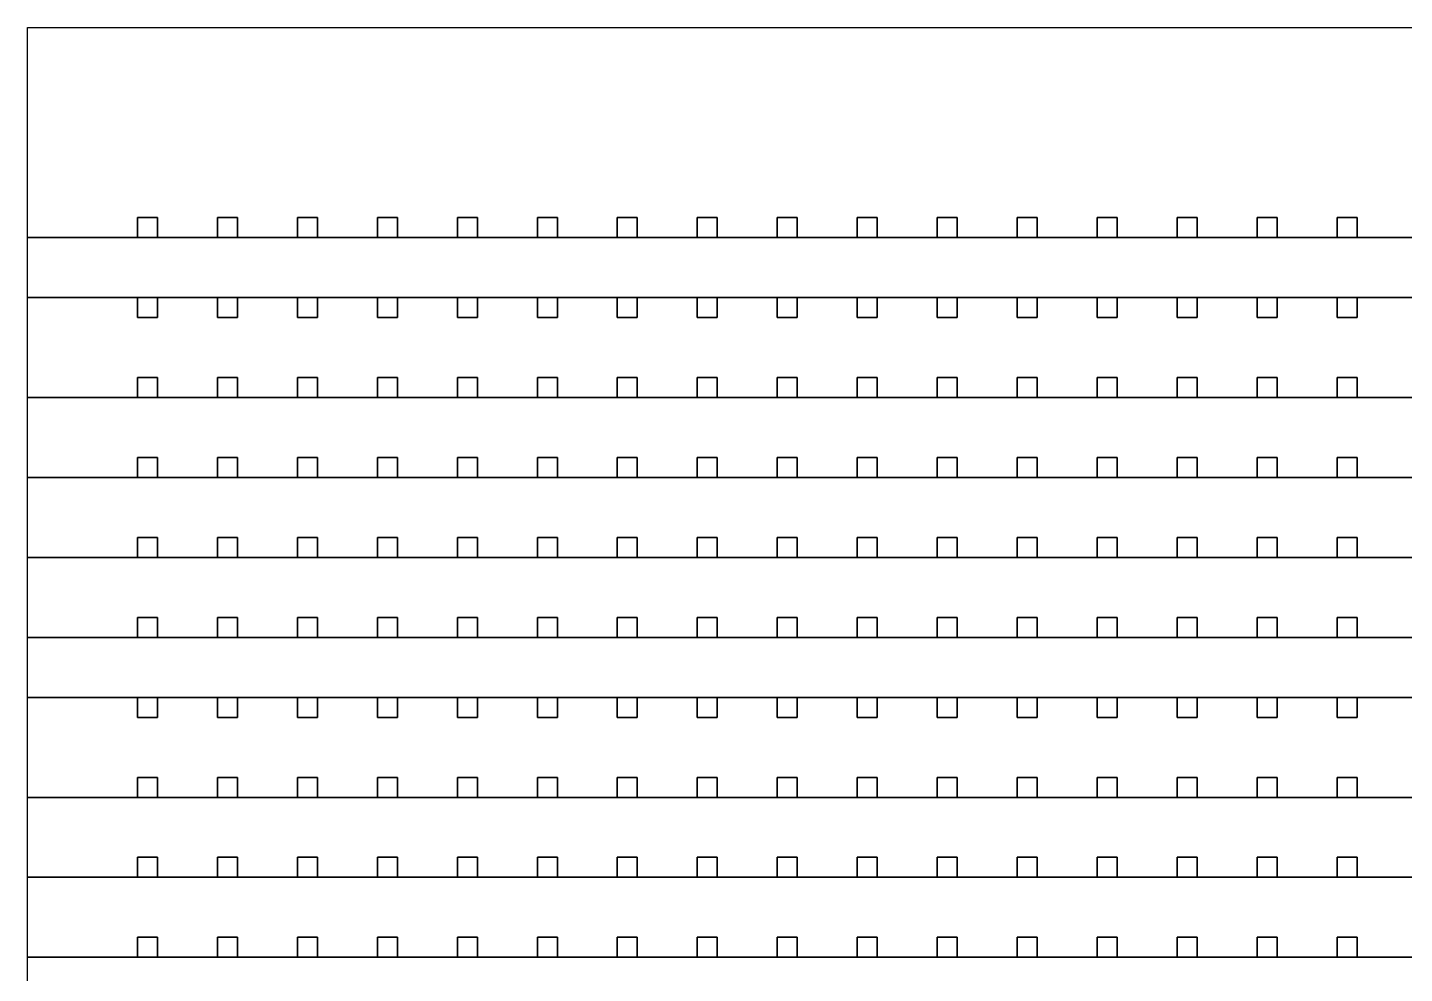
# Model space of a CAD drawing. Extents: x -3500 to 3500, y -3500 to 3500.
# Drawn here: x -3500 to -1778, y 2317 to 3500 of the extents above; entities that cross this region are included whole.
import ezdxf

# ---------------------------------------------------------------- set-up
doc = ezdxf.new("R2010")
doc.units = 0
for name, color, linetype in [('L5D0', 3, 'CONTINUOUS'), ('L5D100', 7, 'CONTINUOUS'), ('L5D101', 6, 'CONTINUOUS')]:
    doc.layers.add(name, color=color, linetype=linetype)

# ---------------------------------------------------------------- blocks, each defined once
blk = doc.blocks.new('ground_main_5')
at = {"layer": 'L5D0'}
blk.add_lwpolyline([(-3500, 2062.28), (-3500, 3500), (3500, 3500)], dxfattribs=at)
blk = doc.blocks.new('TOP_main_5_Cheese_diff')
at = {"layer": 'L5D101'}
for points in [[(-3362.5, 3237.5), (-3362.5, 3262.5), (-3337.5, 3262.5), (-3337.5, 3237.5)], [(-3262.5, 3237.5), (-3262.5, 3262.5), (-3237.5, 3262.5), (-3237.5, 3237.5)], [(-3162.5, 3237.5), (-3162.5, 3262.5), (-3137.5, 3262.5), (-3137.5, 3237.5)], [(-3062.5, 3237.5), (-3062.5, 3262.5), (-3037.5, 3262.5), (-3037.5, 3237.5)], [(-2962.5, 3237.5), (-2962.5, 3262.5), (-2937.5, 3262.5), (-2937.5, 3237.5)], [(-2862.5, 3237.5), (-2862.5, 3262.5), (-2837.5, 3262.5), (-2837.5, 3237.5)], [(-2762.5, 3237.5), (-2762.5, 3262.5), (-2737.5, 3262.5), (-2737.5, 3237.5)], [(-2662.5, 3237.5), (-2662.5, 3262.5), (-2637.5, 3262.5), (-2637.5, 3237.5)], [(-2562.5, 3237.5), (-2562.5, 3262.5), (-2537.5, 3262.5), (-2537.5, 3237.5)], [(-2462.5, 3237.5), (-2462.5, 3262.5), (-2437.5, 3262.5), (-2437.5, 3237.5)], [(-2362.5, 3237.5), (-2362.5, 3262.5), (-2337.5, 3262.5), (-2337.5, 3237.5)], [(-2262.5, 3237.5), (-2262.5, 3262.5), (-2237.5, 3262.5), (-2237.5, 3237.5)], [(-2162.5, 3237.5), (-2162.5, 3262.5), (-2137.5, 3262.5), (-2137.5, 3237.5)], [(-2062.5, 3237.5), (-2062.5, 3262.5), (-2037.5, 3262.5), (-2037.5, 3237.5)], [(-1962.5, 3237.5), (-1962.5, 3262.5), (-1937.5, 3262.5), (-1937.5, 3237.5)], [(-1862.5, 3237.5), (-1862.5, 3262.5), (-1837.5, 3262.5), (-1837.5, 3237.5)], [(-3362.5, 3137.5), (-3362.5, 3162.5), (-3337.5, 3162.5), (-3337.5, 3137.5)], [(-3262.5, 3137.5), (-3262.5, 3162.5), (-3237.5, 3162.5), (-3237.5, 3137.5)], [(-3162.5, 3137.5), (-3162.5, 3162.5), (-3137.5, 3162.5), (-3137.5, 3137.5)], [(-3062.5, 3137.5), (-3062.5, 3162.5), (-3037.5, 3162.5), (-3037.5, 3137.5)], [(-2962.5, 3137.5), (-2962.5, 3162.5), (-2937.5, 3162.5), (-2937.5, 3137.5)], [(-2862.5, 3137.5), (-2862.5, 3162.5), (-2837.5, 3162.5), (-2837.5, 3137.5)], [(-2762.5, 3137.5), (-2762.5, 3162.5), (-2737.5, 3162.5), (-2737.5, 3137.5)], [(-2662.5, 3137.5), (-2662.5, 3162.5), (-2637.5, 3162.5), (-2637.5, 3137.5)], [(-2562.5, 3137.5), (-2562.5, 3162.5), (-2537.5, 3162.5), (-2537.5, 3137.5)], [(-2462.5, 3137.5), (-2462.5, 3162.5), (-2437.5, 3162.5), (-2437.5, 3137.5)], [(-2362.5, 3137.5), (-2362.5, 3162.5), (-2337.5, 3162.5), (-2337.5, 3137.5)], [(-2262.5, 3137.5), (-2262.5, 3162.5), (-2237.5, 3162.5), (-2237.5, 3137.5)], [(-2162.5, 3137.5), (-2162.5, 3162.5), (-2137.5, 3162.5), (-2137.5, 3137.5)], [(-2062.5, 3137.5), (-2062.5, 3162.5), (-2037.5, 3162.5), (-2037.5, 3137.5)], [(-1962.5, 3137.5), (-1962.5, 3162.5), (-1937.5, 3162.5), (-1937.5, 3137.5)], [(-1862.5, 3137.5), (-1862.5, 3162.5), (-1837.5, 3162.5), (-1837.5, 3137.5)], [(-3362.5, 3037.5), (-3362.5, 3062.5), (-3337.5, 3062.5), (-3337.5, 3037.5)], [(-3262.5, 3037.5), (-3262.5, 3062.5), (-3237.5, 3062.5), (-3237.5, 3037.5)], [(-3162.5, 3037.5), (-3162.5, 3062.5), (-3137.5, 3062.5), (-3137.5, 3037.5)], [(-3062.5, 3037.5), (-3062.5, 3062.5), (-3037.5, 3062.5), (-3037.5, 3037.5)], [(-2962.5, 3037.5), (-2962.5, 3062.5), (-2937.5, 3062.5), (-2937.5, 3037.5)], [(-2862.5, 3037.5), (-2862.5, 3062.5), (-2837.5, 3062.5), (-2837.5, 3037.5)], [(-2762.5, 3037.5), (-2762.5, 3062.5), (-2737.5, 3062.5), (-2737.5, 3037.5)], [(-2662.5, 3037.5), (-2662.5, 3062.5), (-2637.5, 3062.5), (-2637.5, 3037.5)], [(-2562.5, 3037.5), (-2562.5, 3062.5), (-2537.5, 3062.5), (-2537.5, 3037.5)], [(-2462.5, 3037.5), (-2462.5, 3062.5), (-2437.5, 3062.5), (-2437.5, 3037.5)], [(-2362.5, 3037.5), (-2362.5, 3062.5), (-2337.5, 3062.5), (-2337.5, 3037.5)], [(-2262.5, 3037.5), (-2262.5, 3062.5), (-2237.5, 3062.5), (-2237.5, 3037.5)], [(-2162.5, 3037.5), (-2162.5, 3062.5), (-2137.5, 3062.5), (-2137.5, 3037.5)], [(-2062.5, 3037.5), (-2062.5, 3062.5), (-2037.5, 3062.5), (-2037.5, 3037.5)], [(-1962.5, 3037.5), (-1962.5, 3062.5), (-1937.5, 3062.5), (-1937.5, 3037.5)], [(-1862.5, 3037.5), (-1862.5, 3062.5), (-1837.5, 3062.5), (-1837.5, 3037.5)], [(-3362.5, 2937.5), (-3362.5, 2962.5), (-3337.5, 2962.5), (-3337.5, 2937.5)], [(-3262.5, 2937.5), (-3262.5, 2962.5), (-3237.5, 2962.5), (-3237.5, 2937.5)], [(-3162.5, 2937.5), (-3162.5, 2962.5), (-3137.5, 2962.5), (-3137.5, 2937.5)], [(-3062.5, 2937.5), (-3062.5, 2962.5), (-3037.5, 2962.5), (-3037.5, 2937.5)], [(-2962.5, 2937.5), (-2962.5, 2962.5), (-2937.5, 2962.5), (-2937.5, 2937.5)], [(-2862.5, 2937.5), (-2862.5, 2962.5), (-2837.5, 2962.5), (-2837.5, 2937.5)], [(-2762.5, 2937.5), (-2762.5, 2962.5), (-2737.5, 2962.5), (-2737.5, 2937.5)], [(-2662.5, 2937.5), (-2662.5, 2962.5), (-2637.5, 2962.5), (-2637.5, 2937.5)], [(-2562.5, 2937.5), (-2562.5, 2962.5), (-2537.5, 2962.5), (-2537.5, 2937.5)], [(-2462.5, 2937.5), (-2462.5, 2962.5), (-2437.5, 2962.5), (-2437.5, 2937.5)], [(-2362.5, 2937.5), (-2362.5, 2962.5), (-2337.5, 2962.5), (-2337.5, 2937.5)], [(-2262.5, 2937.5), (-2262.5, 2962.5), (-2237.5, 2962.5), (-2237.5, 2937.5)], [(-2162.5, 2937.5), (-2162.5, 2962.5), (-2137.5, 2962.5), (-2137.5, 2937.5)], [(-2062.5, 2937.5), (-2062.5, 2962.5), (-2037.5, 2962.5), (-2037.5, 2937.5)], [(-1962.5, 2937.5), (-1962.5, 2962.5), (-1937.5, 2962.5), (-1937.5, 2937.5)], [(-1862.5, 2937.5), (-1862.5, 2962.5), (-1837.5, 2962.5), (-1837.5, 2937.5)], [(-3362.5, 2837.5), (-3362.5, 2862.5), (-3337.5, 2862.5), (-3337.5, 2837.5)], [(-3262.5, 2837.5), (-3262.5, 2862.5), (-3237.5, 2862.5), (-3237.5, 2837.5)], [(-3162.5, 2837.5), (-3162.5, 2862.5), (-3137.5, 2862.5), (-3137.5, 2837.5)], [(-3062.5, 2837.5), (-3062.5, 2862.5), (-3037.5, 2862.5), (-3037.5, 2837.5)], [(-2962.5, 2837.5), (-2962.5, 2862.5), (-2937.5, 2862.5), (-2937.5, 2837.5)], [(-2862.5, 2837.5), (-2862.5, 2862.5), (-2837.5, 2862.5), (-2837.5, 2837.5)], [(-2762.5, 2837.5), (-2762.5, 2862.5), (-2737.5, 2862.5), (-2737.5, 2837.5)], [(-2662.5, 2837.5), (-2662.5, 2862.5), (-2637.5, 2862.5), (-2637.5, 2837.5)], [(-2562.5, 2837.5), (-2562.5, 2862.5), (-2537.5, 2862.5), (-2537.5, 2837.5)], [(-2462.5, 2837.5), (-2462.5, 2862.5), (-2437.5, 2862.5), (-2437.5, 2837.5)], [(-2362.5, 2837.5), (-2362.5, 2862.5), (-2337.5, 2862.5), (-2337.5, 2837.5)], [(-2262.5, 2837.5), (-2262.5, 2862.5), (-2237.5, 2862.5), (-2237.5, 2837.5)], [(-2162.5, 2837.5), (-2162.5, 2862.5), (-2137.5, 2862.5), (-2137.5, 2837.5)], [(-2062.5, 2837.5), (-2062.5, 2862.5), (-2037.5, 2862.5), (-2037.5, 2837.5)], [(-1962.5, 2837.5), (-1962.5, 2862.5), (-1937.5, 2862.5), (-1937.5, 2837.5)], [(-1862.5, 2837.5), (-1862.5, 2862.5), (-1837.5, 2862.5), (-1837.5, 2837.5)], [(-3362.5, 2737.5), (-3362.5, 2762.5), (-3337.5, 2762.5), (-3337.5, 2737.5)], [(-3262.5, 2737.5), (-3262.5, 2762.5), (-3237.5, 2762.5), (-3237.5, 2737.5)], [(-3162.5, 2737.5), (-3162.5, 2762.5), (-3137.5, 2762.5), (-3137.5, 2737.5)], [(-3062.5, 2737.5), (-3062.5, 2762.5), (-3037.5, 2762.5), (-3037.5, 2737.5)], [(-2962.5, 2737.5), (-2962.5, 2762.5), (-2937.5, 2762.5), (-2937.5, 2737.5)], [(-2862.5, 2737.5), (-2862.5, 2762.5), (-2837.5, 2762.5), (-2837.5, 2737.5)], [(-2762.5, 2737.5), (-2762.5, 2762.5), (-2737.5, 2762.5), (-2737.5, 2737.5)], [(-2662.5, 2737.5), (-2662.5, 2762.5), (-2637.5, 2762.5), (-2637.5, 2737.5)], [(-2562.5, 2737.5), (-2562.5, 2762.5), (-2537.5, 2762.5), (-2537.5, 2737.5)], [(-2462.5, 2737.5), (-2462.5, 2762.5), (-2437.5, 2762.5), (-2437.5, 2737.5)], [(-2362.5, 2737.5), (-2362.5, 2762.5), (-2337.5, 2762.5), (-2337.5, 2737.5)], [(-2262.5, 2737.5), (-2262.5, 2762.5), (-2237.5, 2762.5), (-2237.5, 2737.5)], [(-2162.5, 2737.5), (-2162.5, 2762.5), (-2137.5, 2762.5), (-2137.5, 2737.5)], [(-2062.5, 2737.5), (-2062.5, 2762.5), (-2037.5, 2762.5), (-2037.5, 2737.5)], [(-1962.5, 2737.5), (-1962.5, 2762.5), (-1937.5, 2762.5), (-1937.5, 2737.5)], [(-1862.5, 2737.5), (-1862.5, 2762.5), (-1837.5, 2762.5), (-1837.5, 2737.5)], [(-3362.5, 2637.5), (-3362.5, 2662.5), (-3337.5, 2662.5), (-3337.5, 2637.5)], [(-3262.5, 2637.5), (-3262.5, 2662.5), (-3237.5, 2662.5), (-3237.5, 2637.5)], [(-3162.5, 2637.5), (-3162.5, 2662.5), (-3137.5, 2662.5), (-3137.5, 2637.5)], [(-3062.5, 2637.5), (-3062.5, 2662.5), (-3037.5, 2662.5), (-3037.5, 2637.5)], [(-2962.5, 2637.5), (-2962.5, 2662.5), (-2937.5, 2662.5), (-2937.5, 2637.5)], [(-2862.5, 2637.5), (-2862.5, 2662.5), (-2837.5, 2662.5), (-2837.5, 2637.5)], [(-2762.5, 2637.5), (-2762.5, 2662.5), (-2737.5, 2662.5), (-2737.5, 2637.5)], [(-2662.5, 2637.5), (-2662.5, 2662.5), (-2637.5, 2662.5), (-2637.5, 2637.5)], [(-2562.5, 2637.5), (-2562.5, 2662.5), (-2537.5, 2662.5), (-2537.5, 2637.5)], [(-2462.5, 2637.5), (-2462.5, 2662.5), (-2437.5, 2662.5), (-2437.5, 2637.5)], [(-2362.5, 2637.5), (-2362.5, 2662.5), (-2337.5, 2662.5), (-2337.5, 2637.5)], [(-2262.5, 2637.5), (-2262.5, 2662.5), (-2237.5, 2662.5), (-2237.5, 2637.5)], [(-2162.5, 2637.5), (-2162.5, 2662.5), (-2137.5, 2662.5), (-2137.5, 2637.5)], [(-2062.5, 2637.5), (-2062.5, 2662.5), (-2037.5, 2662.5), (-2037.5, 2637.5)], [(-1962.5, 2637.5), (-1962.5, 2662.5), (-1937.5, 2662.5), (-1937.5, 2637.5)], [(-1862.5, 2637.5), (-1862.5, 2662.5), (-1837.5, 2662.5), (-1837.5, 2637.5)], [(-3362.5, 2537.5), (-3362.5, 2562.5), (-3337.5, 2562.5), (-3337.5, 2537.5)], [(-3262.5, 2537.5), (-3262.5, 2562.5), (-3237.5, 2562.5), (-3237.5, 2537.5)], [(-3162.5, 2537.5), (-3162.5, 2562.5), (-3137.5, 2562.5), (-3137.5, 2537.5)], [(-3062.5, 2537.5), (-3062.5, 2562.5), (-3037.5, 2562.5), (-3037.5, 2537.5)], [(-2962.5, 2537.5), (-2962.5, 2562.5), (-2937.5, 2562.5), (-2937.5, 2537.5)], [(-2862.5, 2537.5), (-2862.5, 2562.5), (-2837.5, 2562.5), (-2837.5, 2537.5)], [(-2762.5, 2537.5), (-2762.5, 2562.5), (-2737.5, 2562.5), (-2737.5, 2537.5)], [(-2662.5, 2537.5), (-2662.5, 2562.5), (-2637.5, 2562.5), (-2637.5, 2537.5)], [(-2562.5, 2537.5), (-2562.5, 2562.5), (-2537.5, 2562.5), (-2537.5, 2537.5)], [(-2462.5, 2537.5), (-2462.5, 2562.5), (-2437.5, 2562.5), (-2437.5, 2537.5)], [(-2362.5, 2537.5), (-2362.5, 2562.5), (-2337.5, 2562.5), (-2337.5, 2537.5)], [(-2262.5, 2537.5), (-2262.5, 2562.5), (-2237.5, 2562.5), (-2237.5, 2537.5)], [(-2162.5, 2537.5), (-2162.5, 2562.5), (-2137.5, 2562.5), (-2137.5, 2537.5)], [(-2062.5, 2537.5), (-2062.5, 2562.5), (-2037.5, 2562.5), (-2037.5, 2537.5)], [(-1962.5, 2537.5), (-1962.5, 2562.5), (-1937.5, 2562.5), (-1937.5, 2537.5)], [(-1862.5, 2537.5), (-1862.5, 2562.5), (-1837.5, 2562.5), (-1837.5, 2537.5)], [(-3362.5, 2437.5), (-3362.5, 2462.5), (-3337.5, 2462.5), (-3337.5, 2437.5)], [(-3262.5, 2437.5), (-3262.5, 2462.5), (-3237.5, 2462.5), (-3237.5, 2437.5)], [(-3162.5, 2437.5), (-3162.5, 2462.5), (-3137.5, 2462.5), (-3137.5, 2437.5)], [(-3062.5, 2437.5), (-3062.5, 2462.5), (-3037.5, 2462.5), (-3037.5, 2437.5)], [(-2962.5, 2437.5), (-2962.5, 2462.5), (-2937.5, 2462.5), (-2937.5, 2437.5)], [(-2862.5, 2437.5), (-2862.5, 2462.5), (-2837.5, 2462.5), (-2837.5, 2437.5)], [(-2762.5, 2437.5), (-2762.5, 2462.5), (-2737.5, 2462.5), (-2737.5, 2437.5)], [(-2662.5, 2437.5), (-2662.5, 2462.5), (-2637.5, 2462.5), (-2637.5, 2437.5)], [(-2562.5, 2437.5), (-2562.5, 2462.5), (-2537.5, 2462.5), (-2537.5, 2437.5)], [(-2462.5, 2437.5), (-2462.5, 2462.5), (-2437.5, 2462.5), (-2437.5, 2437.5)], [(-2362.5, 2437.5), (-2362.5, 2462.5), (-2337.5, 2462.5), (-2337.5, 2437.5)], [(-2262.5, 2437.5), (-2262.5, 2462.5), (-2237.5, 2462.5), (-2237.5, 2437.5)], [(-2162.5, 2437.5), (-2162.5, 2462.5), (-2137.5, 2462.5), (-2137.5, 2437.5)], [(-2062.5, 2437.5), (-2062.5, 2462.5), (-2037.5, 2462.5), (-2037.5, 2437.5)], [(-1962.5, 2437.5), (-1962.5, 2462.5), (-1937.5, 2462.5), (-1937.5, 2437.5)], [(-1862.5, 2437.5), (-1862.5, 2462.5), (-1837.5, 2462.5), (-1837.5, 2437.5)], [(-3362.5, 2337.5), (-3362.5, 2362.5), (-3337.5, 2362.5), (-3337.5, 2337.5)], [(-3262.5, 2337.5), (-3262.5, 2362.5), (-3237.5, 2362.5), (-3237.5, 2337.5)], [(-3162.5, 2337.5), (-3162.5, 2362.5), (-3137.5, 2362.5), (-3137.5, 2337.5)], [(-3062.5, 2337.5), (-3062.5, 2362.5), (-3037.5, 2362.5), (-3037.5, 2337.5)], [(-2962.5, 2337.5), (-2962.5, 2362.5), (-2937.5, 2362.5), (-2937.5, 2337.5)], [(-2862.5, 2337.5), (-2862.5, 2362.5), (-2837.5, 2362.5), (-2837.5, 2337.5)], [(-2762.5, 2337.5), (-2762.5, 2362.5), (-2737.5, 2362.5), (-2737.5, 2337.5)], [(-2662.5, 2337.5), (-2662.5, 2362.5), (-2637.5, 2362.5), (-2637.5, 2337.5)], [(-2562.5, 2337.5), (-2562.5, 2362.5), (-2537.5, 2362.5), (-2537.5, 2337.5)], [(-2462.5, 2337.5), (-2462.5, 2362.5), (-2437.5, 2362.5), (-2437.5, 2337.5)], [(-2362.5, 2337.5), (-2362.5, 2362.5), (-2337.5, 2362.5), (-2337.5, 2337.5)], [(-2262.5, 2337.5), (-2262.5, 2362.5), (-2237.5, 2362.5), (-2237.5, 2337.5)], [(-2162.5, 2337.5), (-2162.5, 2362.5), (-2137.5, 2362.5), (-2137.5, 2337.5)], [(-2062.5, 2337.5), (-2062.5, 2362.5), (-2037.5, 2362.5), (-2037.5, 2337.5)], [(-1962.5, 2337.5), (-1962.5, 2362.5), (-1937.5, 2362.5), (-1937.5, 2337.5)], [(-1862.5, 2337.5), (-1862.5, 2362.5), (-1837.5, 2362.5), (-1837.5, 2337.5)]]:
    blk.add_lwpolyline(points, close=True, dxfattribs=at)
blk = doc.blocks.new('TOP_main_5_Cheese_100')
at = {"layer": 'L5D100'}
for points in [[(-1762.5, 3237.5), (-1837.5, 3237.5), (-1837.5, 3262.5), (-1862.5, 3262.5), (-1862.5, 3237.5), (-1937.5, 3237.5), (-1937.5, 3262.5), (-1962.5, 3262.5), (-1962.5, 3237.5), (-2037.5, 3237.5), (-2037.5, 3262.5), (-2062.5, 3262.5), (-2062.5, 3237.5), (-2137.5, 3237.5), (-2137.5, 3262.5), (-2162.5, 3262.5), (-2162.5, 3237.5), (-2237.5, 3237.5), (-2237.5, 3262.5), (-2262.5, 3262.5), (-2262.5, 3237.5), (-2337.5, 3237.5), (-2337.5, 3262.5), (-2362.5, 3262.5), (-2362.5, 3237.5), (-2437.5, 3237.5), (-2437.5, 3262.5), (-2462.5, 3262.5), (-2462.5, 3237.5), (-2537.5, 3237.5), (-2537.5, 3262.5), (-2562.5, 3262.5), (-2562.5, 3237.5), (-2637.5, 3237.5), (-2637.5, 3262.5), (-2662.5, 3262.5), (-2662.5, 3237.5), (-2737.5, 3237.5), (-2737.5, 3262.5), (-2762.5, 3262.5), (-2762.5, 3237.5), (-2837.5, 3237.5), (-2837.5, 3262.5), (-2862.5, 3262.5), (-2862.5, 3237.5), (-2937.5, 3237.5), (-2937.5, 3262.5), (-2962.5, 3262.5), (-2962.5, 3237.5), (-3037.5, 3237.5), (-3037.5, 3262.5), (-3062.5, 3262.5), (-3062.5, 3237.5), (-3137.5, 3237.5), (-3137.5, 3262.5), (-3162.5, 3262.5), (-3162.5, 3237.5), (-3237.5, 3237.5), (-3237.5, 3262.5), (-3262.5, 3262.5), (-3262.5, 3237.5), (-3337.5, 3237.5), (-3337.5, 3262.5), (-3362.5, 3262.5), (-3362.5, 3237.5), (-3500, 3237.5), (-3500, 3500), (3500, 3500)], [(3500, 3162.5), (-3500, 3162.5), (-3500, 3237.5), (-3362.5, 3237.5), (-3337.5, 3237.5), (-3262.5, 3237.5), (-3237.5, 3237.5), (-3162.5, 3237.5), (-3137.5, 3237.5), (-3062.5, 3237.5), (-3037.5, 3237.5), (-2962.5, 3237.5), (-2937.5, 3237.5), (-2862.5, 3237.5), (-2837.5, 3237.5), (-2762.5, 3237.5), (-2737.5, 3237.5), (-2662.5, 3237.5), (-2637.5, 3237.5), (-2562.5, 3237.5), (-2537.5, 3237.5), (-2462.5, 3237.5), (-2437.5, 3237.5), (-2362.5, 3237.5), (-2337.5, 3237.5), (-2262.5, 3237.5), (-2237.5, 3237.5), (-2162.5, 3237.5), (-2137.5, 3237.5), (-2062.5, 3237.5), (-2037.5, 3237.5), (-1962.5, 3237.5), (-1937.5, 3237.5), (-1862.5, 3237.5), (-1837.5, 3237.5), (-1762.5, 3237.5)], [(-1762.5, 3037.5), (-1837.5, 3037.5), (-1837.5, 3062.5), (-1862.5, 3062.5), (-1862.5, 3037.5), (-1937.5, 3037.5), (-1937.5, 3062.5), (-1962.5, 3062.5), (-1962.5, 3037.5), (-2037.5, 3037.5), (-2037.5, 3062.5), (-2062.5, 3062.5), (-2062.5, 3037.5), (-2137.5, 3037.5), (-2137.5, 3062.5), (-2162.5, 3062.5), (-2162.5, 3037.5), (-2237.5, 3037.5), (-2237.5, 3062.5), (-2262.5, 3062.5), (-2262.5, 3037.5), (-2337.5, 3037.5), (-2337.5, 3062.5), (-2362.5, 3062.5), (-2362.5, 3037.5), (-2437.5, 3037.5), (-2437.5, 3062.5), (-2462.5, 3062.5), (-2462.5, 3037.5), (-2537.5, 3037.5), (-2537.5, 3062.5), (-2562.5, 3062.5), (-2562.5, 3037.5), (-2637.5, 3037.5), (-2637.5, 3062.5), (-2662.5, 3062.5), (-2662.5, 3037.5), (-2737.5, 3037.5), (-2737.5, 3062.5), (-2762.5, 3062.5), (-2762.5, 3037.5), (-2837.5, 3037.5), (-2837.5, 3062.5), (-2862.5, 3062.5), (-2862.5, 3037.5), (-2937.5, 3037.5), (-2937.5, 3062.5), (-2962.5, 3062.5), (-2962.5, 3037.5), (-3037.5, 3037.5), (-3037.5, 3062.5), (-3062.5, 3062.5), (-3062.5, 3037.5), (-3137.5, 3037.5), (-3137.5, 3062.5), (-3162.5, 3062.5), (-3162.5, 3037.5), (-3237.5, 3037.5), (-3237.5, 3062.5), (-3262.5, 3062.5), (-3262.5, 3037.5), (-3337.5, 3037.5), (-3337.5, 3062.5), (-3362.5, 3062.5), (-3362.5, 3037.5), (-3500, 3037.5), (-3500, 3162.5), (-3362.5, 3162.5), (-3362.5, 3137.5), (-3337.5, 3137.5), (-3337.5, 3162.5), (-3262.5, 3162.5), (-3262.5, 3137.5), (-3237.5, 3137.5), (-3237.5, 3162.5), (-3162.5, 3162.5), (-3162.5, 3137.5), (-3137.5, 3137.5), (-3137.5, 3162.5), (-3062.5, 3162.5), (-3062.5, 3137.5), (-3037.5, 3137.5), (-3037.5, 3162.5), (-2962.5, 3162.5), (-2962.5, 3137.5), (-2937.5, 3137.5), (-2937.5, 3162.5), (-2862.5, 3162.5), (-2862.5, 3137.5), (-2837.5, 3137.5), (-2837.5, 3162.5), (-2762.5, 3162.5), (-2762.5, 3137.5), (-2737.5, 3137.5), (-2737.5, 3162.5), (-2662.5, 3162.5), (-2662.5, 3137.5), (-2637.5, 3137.5), (-2637.5, 3162.5), (-2562.5, 3162.5), (-2562.5, 3137.5), (-2537.5, 3137.5), (-2537.5, 3162.5), (-2462.5, 3162.5), (-2462.5, 3137.5), (-2437.5, 3137.5), (-2437.5, 3162.5), (-2362.5, 3162.5), (-2362.5, 3137.5), (-2337.5, 3137.5), (-2337.5, 3162.5), (-2262.5, 3162.5), (-2262.5, 3137.5), (-2237.5, 3137.5), (-2237.5, 3162.5), (-2162.5, 3162.5), (-2162.5, 3137.5), (-2137.5, 3137.5), (-2137.5, 3162.5), (-2062.5, 3162.5), (-2062.5, 3137.5), (-2037.5, 3137.5), (-2037.5, 3162.5), (-1962.5, 3162.5), (-1962.5, 3137.5), (-1937.5, 3137.5), (-1937.5, 3162.5), (-1862.5, 3162.5), (-1862.5, 3137.5), (-1837.5, 3137.5), (-1837.5, 3162.5), (-1762.5, 3162.5)], [(-1762.5, 2937.5), (-1837.5, 2937.5), (-1837.5, 2962.5), (-1862.5, 2962.5), (-1862.5, 2937.5), (-1937.5, 2937.5), (-1937.5, 2962.5), (-1962.5, 2962.5), (-1962.5, 2937.5), (-2037.5, 2937.5), (-2037.5, 2962.5), (-2062.5, 2962.5), (-2062.5, 2937.5), (-2137.5, 2937.5), (-2137.5, 2962.5), (-2162.5, 2962.5), (-2162.5, 2937.5), (-2237.5, 2937.5), (-2237.5, 2962.5), (-2262.5, 2962.5), (-2262.5, 2937.5), (-2337.5, 2937.5), (-2337.5, 2962.5), (-2362.5, 2962.5), (-2362.5, 2937.5), (-2437.5, 2937.5), (-2437.5, 2962.5), (-2462.5, 2962.5), (-2462.5, 2937.5), (-2537.5, 2937.5), (-2537.5, 2962.5), (-2562.5, 2962.5), (-2562.5, 2937.5), (-2637.5, 2937.5), (-2637.5, 2962.5), (-2662.5, 2962.5), (-2662.5, 2937.5), (-2737.5, 2937.5), (-2737.5, 2962.5), (-2762.5, 2962.5), (-2762.5, 2937.5), (-2837.5, 2937.5), (-2837.5, 2962.5), (-2862.5, 2962.5), (-2862.5, 2937.5), (-2937.5, 2937.5), (-2937.5, 2962.5), (-2962.5, 2962.5), (-2962.5, 2937.5), (-3037.5, 2937.5), (-3037.5, 2962.5), (-3062.5, 2962.5), (-3062.5, 2937.5), (-3137.5, 2937.5), (-3137.5, 2962.5), (-3162.5, 2962.5), (-3162.5, 2937.5), (-3237.5, 2937.5), (-3237.5, 2962.5), (-3262.5, 2962.5), (-3262.5, 2937.5), (-3337.5, 2937.5), (-3337.5, 2962.5), (-3362.5, 2962.5), (-3362.5, 2937.5), (-3500, 2937.5), (-3500, 3037.5), (3500, 3037.5)], [(-1762.5, 2837.5), (-1837.5, 2837.5), (-1837.5, 2862.5), (-1862.5, 2862.5), (-1862.5, 2837.5), (-1937.5, 2837.5), (-1937.5, 2862.5), (-1962.5, 2862.5), (-1962.5, 2837.5), (-2037.5, 2837.5), (-2037.5, 2862.5), (-2062.5, 2862.5), (-2062.5, 2837.5), (-2137.5, 2837.5), (-2137.5, 2862.5), (-2162.5, 2862.5), (-2162.5, 2837.5), (-2237.5, 2837.5), (-2237.5, 2862.5), (-2262.5, 2862.5), (-2262.5, 2837.5), (-2337.5, 2837.5), (-2337.5, 2862.5), (-2362.5, 2862.5), (-2362.5, 2837.5), (-2437.5, 2837.5), (-2437.5, 2862.5), (-2462.5, 2862.5), (-2462.5, 2837.5), (-2537.5, 2837.5), (-2537.5, 2862.5), (-2562.5, 2862.5), (-2562.5, 2837.5), (-2637.5, 2837.5), (-2637.5, 2862.5), (-2662.5, 2862.5), (-2662.5, 2837.5), (-2737.5, 2837.5), (-2737.5, 2862.5), (-2762.5, 2862.5), (-2762.5, 2837.5), (-2837.5, 2837.5), (-2837.5, 2862.5), (-2862.5, 2862.5), (-2862.5, 2837.5), (-2937.5, 2837.5), (-2937.5, 2862.5), (-2962.5, 2862.5), (-2962.5, 2837.5), (-3037.5, 2837.5), (-3037.5, 2862.5), (-3062.5, 2862.5), (-3062.5, 2837.5), (-3137.5, 2837.5), (-3137.5, 2862.5), (-3162.5, 2862.5), (-3162.5, 2837.5), (-3237.5, 2837.5), (-3237.5, 2862.5), (-3262.5, 2862.5), (-3262.5, 2837.5), (-3337.5, 2837.5), (-3337.5, 2862.5), (-3362.5, 2862.5), (-3362.5, 2837.5), (-3500, 2837.5), (-3500, 2937.5), (3500, 2937.5)], [(-1762.5, 2737.5), (-1837.5, 2737.5), (-1837.5, 2762.5), (-1862.5, 2762.5), (-1862.5, 2737.5), (-1937.5, 2737.5), (-1937.5, 2762.5), (-1962.5, 2762.5), (-1962.5, 2737.5), (-2037.5, 2737.5), (-2037.5, 2762.5), (-2062.5, 2762.5), (-2062.5, 2737.5), (-2137.5, 2737.5), (-2137.5, 2762.5), (-2162.5, 2762.5), (-2162.5, 2737.5), (-2237.5, 2737.5), (-2237.5, 2762.5), (-2262.5, 2762.5), (-2262.5, 2737.5), (-2337.5, 2737.5), (-2337.5, 2762.5), (-2362.5, 2762.5), (-2362.5, 2737.5), (-2437.5, 2737.5), (-2437.5, 2762.5), (-2462.5, 2762.5), (-2462.5, 2737.5), (-2537.5, 2737.5), (-2537.5, 2762.5), (-2562.5, 2762.5), (-2562.5, 2737.5), (-2637.5, 2737.5), (-2637.5, 2762.5), (-2662.5, 2762.5), (-2662.5, 2737.5), (-2737.5, 2737.5), (-2737.5, 2762.5), (-2762.5, 2762.5), (-2762.5, 2737.5), (-2837.5, 2737.5), (-2837.5, 2762.5), (-2862.5, 2762.5), (-2862.5, 2737.5), (-2937.5, 2737.5), (-2937.5, 2762.5), (-2962.5, 2762.5), (-2962.5, 2737.5), (-3037.5, 2737.5), (-3037.5, 2762.5), (-3062.5, 2762.5), (-3062.5, 2737.5), (-3137.5, 2737.5), (-3137.5, 2762.5), (-3162.5, 2762.5), (-3162.5, 2737.5), (-3237.5, 2737.5), (-3237.5, 2762.5), (-3262.5, 2762.5), (-3262.5, 2737.5), (-3337.5, 2737.5), (-3337.5, 2762.5), (-3362.5, 2762.5), (-3362.5, 2737.5), (-3500, 2737.5), (-3500, 2837.5), (3500, 2837.5)], [(3500, 2662.5), (-3500, 2662.5), (-3500, 2737.5), (-3362.5, 2737.5), (-3337.5, 2737.5), (-3262.5, 2737.5), (-3237.5, 2737.5), (-3162.5, 2737.5), (-3137.5, 2737.5), (-3062.5, 2737.5), (-3037.5, 2737.5), (-2962.5, 2737.5), (-2937.5, 2737.5), (-2862.5, 2737.5), (-2837.5, 2737.5), (-2762.5, 2737.5), (-2737.5, 2737.5), (-2662.5, 2737.5), (-2637.5, 2737.5), (-2562.5, 2737.5), (-2537.5, 2737.5), (-2462.5, 2737.5), (-2437.5, 2737.5), (-2362.5, 2737.5), (-2337.5, 2737.5), (-2262.5, 2737.5), (-2237.5, 2737.5), (-2162.5, 2737.5), (-2137.5, 2737.5), (-2062.5, 2737.5), (-2037.5, 2737.5), (-1962.5, 2737.5), (-1937.5, 2737.5), (-1862.5, 2737.5), (-1837.5, 2737.5), (-1762.5, 2737.5)], [(-1762.5, 2537.5), (-1837.5, 2537.5), (-1837.5, 2562.5), (-1862.5, 2562.5), (-1862.5, 2537.5), (-1937.5, 2537.5), (-1937.5, 2562.5), (-1962.5, 2562.5), (-1962.5, 2537.5), (-2037.5, 2537.5), (-2037.5, 2562.5), (-2062.5, 2562.5), (-2062.5, 2537.5), (-2137.5, 2537.5), (-2137.5, 2562.5), (-2162.5, 2562.5), (-2162.5, 2537.5), (-2237.5, 2537.5), (-2237.5, 2562.5), (-2262.5, 2562.5), (-2262.5, 2537.5), (-2337.5, 2537.5), (-2337.5, 2562.5), (-2362.5, 2562.5), (-2362.5, 2537.5), (-2437.5, 2537.5), (-2437.5, 2562.5), (-2462.5, 2562.5), (-2462.5, 2537.5), (-2537.5, 2537.5), (-2537.5, 2562.5), (-2562.5, 2562.5), (-2562.5, 2537.5), (-2637.5, 2537.5), (-2637.5, 2562.5), (-2662.5, 2562.5), (-2662.5, 2537.5), (-2737.5, 2537.5), (-2737.5, 2562.5), (-2762.5, 2562.5), (-2762.5, 2537.5), (-2837.5, 2537.5), (-2837.5, 2562.5), (-2862.5, 2562.5), (-2862.5, 2537.5), (-2937.5, 2537.5), (-2937.5, 2562.5), (-2962.5, 2562.5), (-2962.5, 2537.5), (-3037.5, 2537.5), (-3037.5, 2562.5), (-3062.5, 2562.5), (-3062.5, 2537.5), (-3137.5, 2537.5), (-3137.5, 2562.5), (-3162.5, 2562.5), (-3162.5, 2537.5), (-3237.5, 2537.5), (-3237.5, 2562.5), (-3262.5, 2562.5), (-3262.5, 2537.5), (-3337.5, 2537.5), (-3337.5, 2562.5), (-3362.5, 2562.5), (-3362.5, 2537.5), (-3500, 2537.5), (-3500, 2662.5), (-3362.5, 2662.5), (-3362.5, 2637.5), (-3337.5, 2637.5), (-3337.5, 2662.5), (-3262.5, 2662.5), (-3262.5, 2637.5), (-3237.5, 2637.5), (-3237.5, 2662.5), (-3162.5, 2662.5), (-3162.5, 2637.5), (-3137.5, 2637.5), (-3137.5, 2662.5), (-3062.5, 2662.5), (-3062.5, 2637.5), (-3037.5, 2637.5), (-3037.5, 2662.5), (-2962.5, 2662.5), (-2962.5, 2637.5), (-2937.5, 2637.5), (-2937.5, 2662.5), (-2862.5, 2662.5), (-2862.5, 2637.5), (-2837.5, 2637.5), (-2837.5, 2662.5), (-2762.5, 2662.5), (-2762.5, 2637.5), (-2737.5, 2637.5), (-2737.5, 2662.5), (-2662.5, 2662.5), (-2662.5, 2637.5), (-2637.5, 2637.5), (-2637.5, 2662.5), (-2562.5, 2662.5), (-2562.5, 2637.5), (-2537.5, 2637.5), (-2537.5, 2662.5), (-2462.5, 2662.5), (-2462.5, 2637.5), (-2437.5, 2637.5), (-2437.5, 2662.5), (-2362.5, 2662.5), (-2362.5, 2637.5), (-2337.5, 2637.5), (-2337.5, 2662.5), (-2262.5, 2662.5), (-2262.5, 2637.5), (-2237.5, 2637.5), (-2237.5, 2662.5), (-2162.5, 2662.5), (-2162.5, 2637.5), (-2137.5, 2637.5), (-2137.5, 2662.5), (-2062.5, 2662.5), (-2062.5, 2637.5), (-2037.5, 2637.5), (-2037.5, 2662.5), (-1962.5, 2662.5), (-1962.5, 2637.5), (-1937.5, 2637.5), (-1937.5, 2662.5), (-1862.5, 2662.5), (-1862.5, 2637.5), (-1837.5, 2637.5), (-1837.5, 2662.5), (-1762.5, 2662.5)], [(-1762.5, 2437.5), (-1837.5, 2437.5), (-1837.5, 2462.5), (-1862.5, 2462.5), (-1862.5, 2437.5), (-1937.5, 2437.5), (-1937.5, 2462.5), (-1962.5, 2462.5), (-1962.5, 2437.5), (-2037.5, 2437.5), (-2037.5, 2462.5), (-2062.5, 2462.5), (-2062.5, 2437.5), (-2137.5, 2437.5), (-2137.5, 2462.5), (-2162.5, 2462.5), (-2162.5, 2437.5), (-2237.5, 2437.5), (-2237.5, 2462.5), (-2262.5, 2462.5), (-2262.5, 2437.5), (-2337.5, 2437.5), (-2337.5, 2462.5), (-2362.5, 2462.5), (-2362.5, 2437.5), (-2437.5, 2437.5), (-2437.5, 2462.5), (-2462.5, 2462.5), (-2462.5, 2437.5), (-2537.5, 2437.5), (-2537.5, 2462.5), (-2562.5, 2462.5), (-2562.5, 2437.5), (-2637.5, 2437.5), (-2637.5, 2462.5), (-2662.5, 2462.5), (-2662.5, 2437.5), (-2737.5, 2437.5), (-2737.5, 2462.5), (-2762.5, 2462.5), (-2762.5, 2437.5), (-2837.5, 2437.5), (-2837.5, 2462.5), (-2862.5, 2462.5), (-2862.5, 2437.5), (-2937.5, 2437.5), (-2937.5, 2462.5), (-2962.5, 2462.5), (-2962.5, 2437.5), (-3037.5, 2437.5), (-3037.5, 2462.5), (-3062.5, 2462.5), (-3062.5, 2437.5), (-3137.5, 2437.5), (-3137.5, 2462.5), (-3162.5, 2462.5), (-3162.5, 2437.5), (-3237.5, 2437.5), (-3237.5, 2462.5), (-3262.5, 2462.5), (-3262.5, 2437.5), (-3337.5, 2437.5), (-3337.5, 2462.5), (-3362.5, 2462.5), (-3362.5, 2437.5), (-3500, 2437.5), (-3500, 2537.5), (3500, 2537.5)], [(-1762.5, 2337.5), (-1837.5, 2337.5), (-1837.5, 2362.5), (-1862.5, 2362.5), (-1862.5, 2337.5), (-1937.5, 2337.5), (-1937.5, 2362.5), (-1962.5, 2362.5), (-1962.5, 2337.5), (-2037.5, 2337.5), (-2037.5, 2362.5), (-2062.5, 2362.5), (-2062.5, 2337.5), (-2137.5, 2337.5), (-2137.5, 2362.5), (-2162.5, 2362.5), (-2162.5, 2337.5), (-2237.5, 2337.5), (-2237.5, 2362.5), (-2262.5, 2362.5), (-2262.5, 2337.5), (-2337.5, 2337.5), (-2337.5, 2362.5), (-2362.5, 2362.5), (-2362.5, 2337.5), (-2437.5, 2337.5), (-2437.5, 2362.5), (-2462.5, 2362.5), (-2462.5, 2337.5), (-2537.5, 2337.5), (-2537.5, 2362.5), (-2562.5, 2362.5), (-2562.5, 2337.5), (-2637.5, 2337.5), (-2637.5, 2362.5), (-2662.5, 2362.5), (-2662.5, 2337.5), (-2737.5, 2337.5), (-2737.5, 2362.5), (-2762.5, 2362.5), (-2762.5, 2337.5), (-2837.5, 2337.5), (-2837.5, 2362.5), (-2862.5, 2362.5), (-2862.5, 2337.5), (-2937.5, 2337.5), (-2937.5, 2362.5), (-2962.5, 2362.5), (-2962.5, 2337.5), (-3037.5, 2337.5), (-3037.5, 2362.5), (-3062.5, 2362.5), (-3062.5, 2337.5), (-3137.5, 2337.5), (-3137.5, 2362.5), (-3162.5, 2362.5), (-3162.5, 2337.5), (-3237.5, 2337.5), (-3237.5, 2362.5), (-3262.5, 2362.5), (-3262.5, 2337.5), (-3337.5, 2337.5), (-3337.5, 2362.5), (-3362.5, 2362.5), (-3362.5, 2337.5), (-3500, 2337.5), (-3500, 2437.5), (3500, 2437.5)], [(-3500, 2237.5), (-3500, 2337.5), (3500, 2337.5)]]:
    blk.add_lwpolyline(points, dxfattribs=at)
blk = doc.blocks.new('TOP_main_5')
for name in ['ground_main_5', 'TOP_main_5_Cheese_100', 'TOP_main_5_Cheese_diff']:
    blk.add_blockref(name, (0, 0))
blk = doc.blocks.new('TOP_main')
blk.add_blockref('TOP_main_5', (0, 0))

msp = doc.modelspace()

# ---------------------------------------------------------------- block references
msp.add_blockref('TOP_main', (0, 0))

doc.saveas('drawing.dxf')
